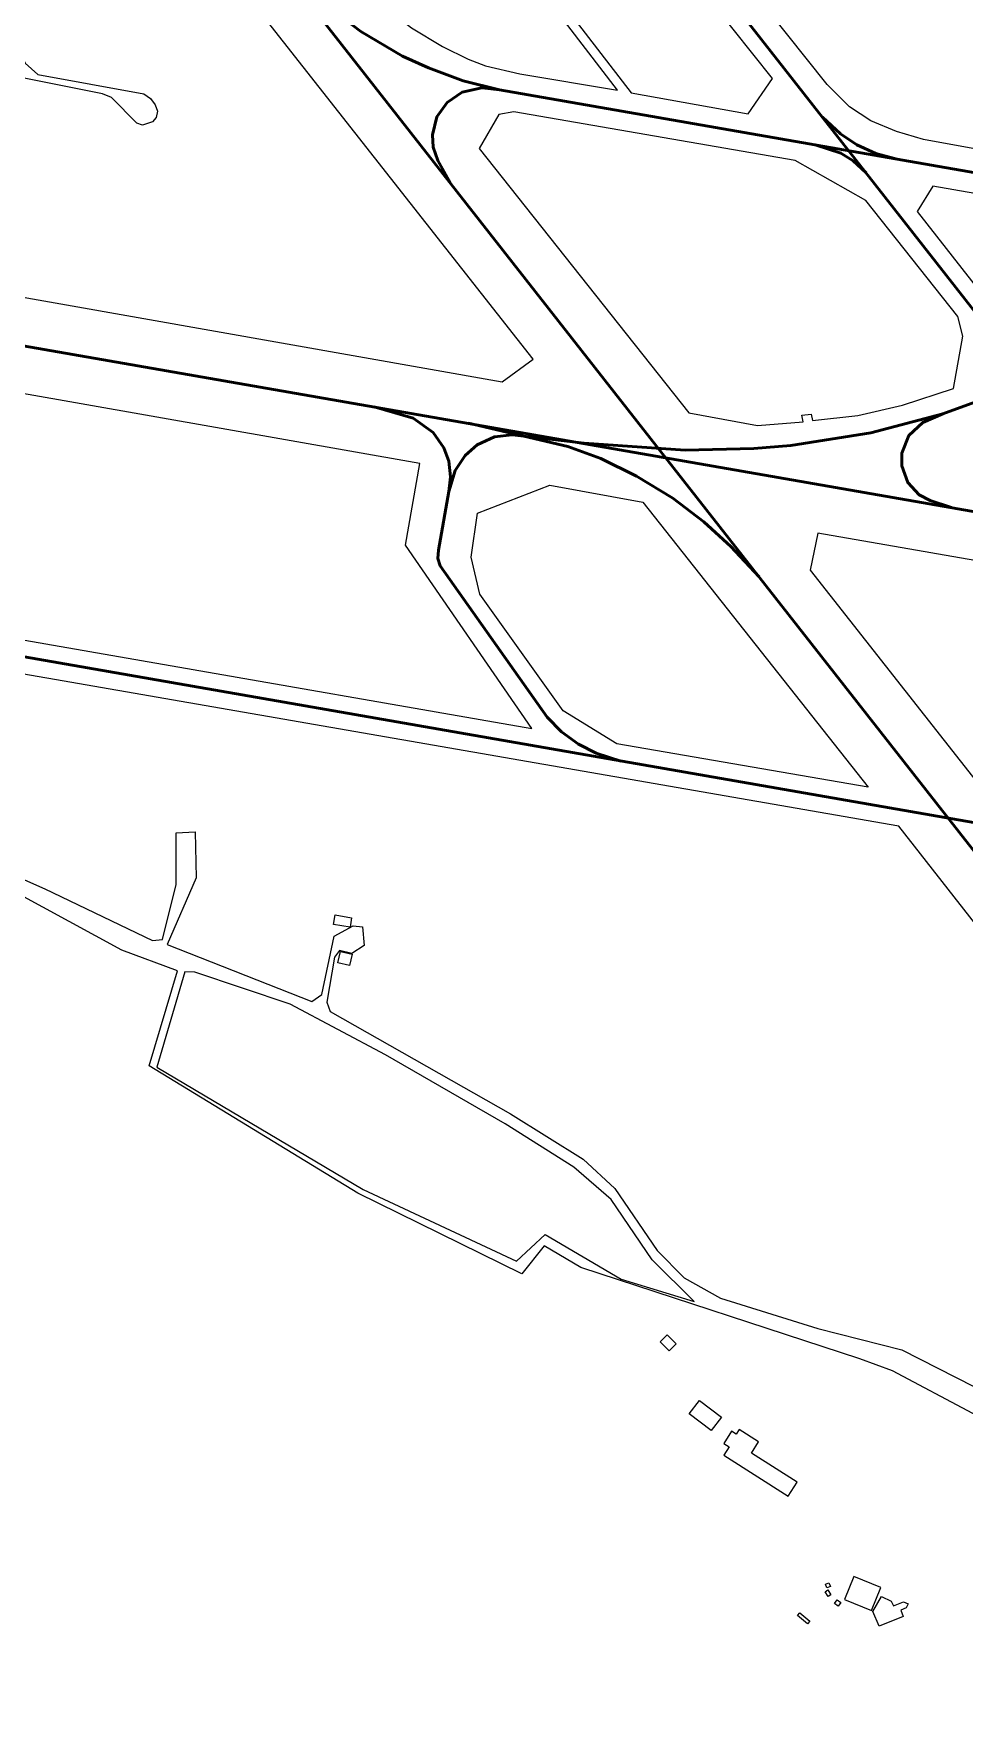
# Model space of a CAD drawing. Extents: x 0 to 3335, y -2153 to 0.
# Drawn here: x 806 to 1221, y -1981 to -1229 of the extents above; entities that cross this region are included whole.
import ezdxf

# ---------------------------------------------------------------- set-up
doc = ezdxf.new("R2010")
doc.units = 0
for name, color, linetype, lineweight in [('Building', 7, 'Continuous', 25), ('Grass', 3, 'Continuous', 25), ('Runway', 2, 'Continuous', 50), ('Taxiway', 2, 'Continuous', 50), ('Unclassified', 1, 'Continuous', 25)]:
    doc.layers.add(name, color=color, linetype=linetype, lineweight=lineweight)

msp = doc.modelspace()

# ---------------------------------------------------------------- linework, layer by layer
at = {"layer": 'Building'}
for points in [[(948.09, -1623.4), (947.36, -1627.66), (939.98, -1626.4), (940.7, -1622.15), (948.09, -1623.4)], [(948.26, -1639.61), (947.15, -1644.74), (941.96, -1643.61), (943.08, -1638.5), (948.26, -1639.61)], [(1088.79, -1809.52), (1085.68, -1812.59), (1089.59, -1816.56), (1092.71, -1813.5), (1088.79, -1809.52)], [(1103.2, -1838.7), (1112.98, -1846.19), (1108.39, -1852.2), (1098.6, -1844.7), (1103.2, -1838.7)], [(1116.37, -1859.39), (1113.97, -1863.15), (1142.73, -1881.45), (1146.67, -1875.26), (1126.27, -1862.28), (1129.49, -1857.22), (1120.83, -1851.7), (1119.53, -1853.73), (1117.47, -1852.42), (1114, -1857.89), (1116.37, -1859.39)], [(1159.11, -1924.12), (1160.36, -1923.28), (1161.74, -1925.38), (1160.49, -1926.21), (1159.11, -1924.12)], [(1159.26, -1920.66), (1160.83, -1920.03), (1161.5, -1921.69), (1159.93, -1922.31), (1159.26, -1920.66)], [(1171.93, -1917.25), (1167.78, -1927.48), (1179.83, -1932.37), (1183.97, -1922.14), (1171.93, -1917.25)], [(1164.53, -1927.65), (1166.21, -1928.9), (1165.02, -1930.49), (1163.35, -1929.24), (1164.53, -1927.65)], [(1183.3, -1939.47), (1180.44, -1932.84), (1184.21, -1926.19), (1188.65, -1928.25), (1189.56, -1930.39), (1194.06, -1928.49), (1196.09, -1929.48), (1195.21, -1931.29), (1192.84, -1932.27), (1193.99, -1935.05), (1183.3, -1939.47)], [(1147.82, -1933.53), (1152.26, -1937.2), (1151.32, -1938.34), (1146.88, -1934.67), (1147.82, -1933.53)]]:
    msp.add_lwpolyline(points, close=True, dxfattribs=at)
at = {"layer": 'Grass'}
for points in [[(1319.86, -1294.01), (1317.3, -1295.53), (1311.56, -1296.11), (1202.95, -1276.24), (1190.99, -1272.74), (1179.48, -1268.02), (1169.95, -1261.73), (1160.09, -1251.81), (1133.14, -1218.05)], [(1098.43, -1398.22), (1128.94, -1403.81), (1149.3, -1402.23), (1148.79, -1399.19), (1152.99, -1398.76), (1153.49, -1401.7), (1173.65, -1399.4), (1193.61, -1394.81), (1216.37, -1387.38), (1220.51, -1363.98), (1218.31, -1355.24), (1177.36, -1303.53), (1145.75, -1285.73), (1020.43, -1263.93), (1013.63, -1265.21), (1004.94, -1280.32), (1098.43, -1398.22)], [(1207.1, -1297.14), (1200.2, -1308.47), (1252.93, -1375.82), (1308.46, -1355.23), (1323.03, -1336.63), (1322.04, -1323.73), (1311.05, -1318.32), (1279.55, -1309.72), (1207.1, -1297.14)], [(650.27, -1362.97), (620.1, -1376.22), (617.18, -1395.33), (621.31, -1411.65), (657.76, -1463.91), (680.28, -1478.3), (1028.48, -1539.01), (972.08, -1457.18), (978.55, -1420.82), (650.27, -1362.97)], [(1178.36, -1565.21), (1066.33, -1545.88), (1042.4, -1531.1), (1005.28, -1479.15), (1001.33, -1462.67), (1004.24, -1443.04), (1036.4, -1430.46), (1077.93, -1438.05), (1178.36, -1565.21)], [(1155.85, -1451.88), (1152.54, -1468.38), (1236.86, -1575.74), (1268.52, -1580.93), (1288.99, -1564.12), (1303.64, -1477.62), (1155.85, -1451.88)], [(873.8, -1647.6), (861.3, -1690.1), (953.3, -1744.6), (1021.59, -1776.68), (1034.29, -1764.75), (1068.3, -1784.6), (1100.8, -1794.6), (1082.1, -1776.09), (1063.75, -1749.11), (1047.09, -1734.63), (1016.56, -1715.36), (963.2, -1684.62), (920.64, -1662.04), (878.18, -1647.76), (873.8, -1647.6)]]:
    msp.add_lwpolyline(points, dxfattribs=at)
at = {"layer": 'Runway'}
for points in [[(1280.36, -1663.81), (401.89, -542.58)], [(2289.27, -1627.89), (214.43, -1265.84)]]:
    msp.add_lwpolyline(points, dxfattribs=at)
at = {"layer": 'Taxiway'}
for points in [[(437.44, -325.31), (437.89, -333.74), (439.71, -342.56), (443.42, -352.32), (448.81, -361.1), (1330.1, -1486.05)], [(906.97, -1187), (935.56, -1215.53), (952.12, -1228.11), (970.81, -1239.1), (982.32, -1244.32), (997.79, -1250.06), (1014.06, -1254.2), (2147.22, -1451.82), (2159.46, -1455.73), (2170.7, -1462.39), (2206.79, -1498.79), (2215.53, -1504.5), (2227.04, -1507.76), (2388.52, -1535.95), (2400.71, -1535.64), (2458.33, -1526.1)], [(1014.06, -1254.2), (1006.05, -1253.21), (997.37, -1255.17), (990.61, -1259.82), (986.02, -1266.2), (984.09, -1274.28), (984.38, -1279.72), (986.45, -1285.69), (992.17, -1295.73)], [(1157.96, -1266.35), (1166.03, -1273.82), (1173.33, -1278.62), (1181.73, -1282.52), (1190.65, -1284.94)], [(1671.91, -1659.56), (1664.49, -1657.61), (221.58, -1405.67), (215.39, -1402.93), (208.08, -1396.67), (204.54, -1391.26), (201.52, -1382.03), (201.6, -1374.76), (210.12, -1324.36), (212.7, -1310.99), (214.45, -1305.72), (218.65, -1297.64), (224.45, -1290.26), (231.06, -1284.6), (238.92, -1280), (247.44, -1276.97), (252.84, -1275.92), (264.16, -1275.8), (277.31, -1276.82)], [(1154.74, -1278.63), (1166.2, -1282.35), (1171.66, -1285.82), (1177.43, -1291.19)], [(1337.06, -1329.58), (1332.65, -1342.99), (1328.69, -1349.58), (1321.83, -1356.73), (1314.83, -1361.02), (1211.54, -1398.68), (1179.55, -1407.16), (1143.91, -1412.81), (1127.29, -1414.16), (1096.75, -1414.82), (1051.77, -1411.82)], [(991.41, -1433.32), (992.1, -1426.71), (991.45, -1419.85), (989.2, -1413.85), (984.36, -1406.96), (975.58, -1400.6), (958.11, -1395.5)], [(1000.17, -1402.83), (1044.48, -1413.28), (1059.19, -1418.62), (1075.06, -1426.4), (1091.33, -1436.3), (1105.15, -1446.84), (1117.06, -1457.83), (1129.68, -1471.36)], [(1211.54, -1398.68), (1202.63, -1402.58), (1196.4, -1408.37), (1193.39, -1416.23), (1193.27, -1421.86), (1195.94, -1429.3), (1201.09, -1434.79), (1205.95, -1437.3), (1215.54, -1440.37)], [(991.41, -1433.32), (994.24, -1423.87), (998.63, -1417.28), (1004.08, -1412.55), (1011.83, -1408.92), (1019.7, -1407.96), (1051.77, -1411.82)], [(1068.13, -1553.55), (1057.03, -1550.07), (1049.16, -1546.02), (1041.69, -1540.55), (1035.21, -1534.01), (987.53, -1466.39), (986.57, -1463.25), (986.82, -1459.46), (991.41, -1433.32)]]:
    msp.add_lwpolyline(points, dxfattribs=at)
at = {"layer": 'Unclassified'}
for points in [[(882.1, -1007.96), (1072.75, -1255.47), (1124.84, -1264.84), (1135.65, -1249.04), (1109.42, -1216.03), (1094.97, -1210.91), (1035.76, -1134.43), (1035.41, -1122.02), (948.06, -1010.42), (920.64, -999.76), (919.65, -1002.64), (914.93, -1001.75), (882.1, -1007.96)], [(1066.66, -1254.33), (878.18, -1008.7), (822.55, -1019.05), (815.11, -1038.33), (945.37, -1204.06), (948.15, -1203.32), (966.1, -1219.73), (974.84, -1226.42), (988.59, -1234.85), (1000, -1240.53), (1007.76, -1243.41), (1023.04, -1247.05), (1066.66, -1254.33)], [(792.69, -1250.32), (759.1, -1263.41), (754.94, -1263.94), (703.86, -1255.56), (701.78, -1257.28), (691.79, -1255.27), (693.04, -1248.84), (703.63, -1251.34), (661.34, -1232.11), (536.04, -1210.61), (548.4, -1230.29), (636.82, -1304.45), (649.03, -1306.08), (672.4, -1317.15), (691.24, -1323.72), (690.56, -1327.02), (1015.14, -1384.37), (1029.05, -1374.31), (760.29, -1032.42)], [(800.59, -1198.59), (799.93, -1229.38), (801.12, -1238.87), (802.58, -1242.19), (808.17, -1247.31), (855.52, -1255.92), (858.42, -1258.04), (860.55, -1260.84), (861.51, -1263.69), (860.94, -1266.5), (859.28, -1268.47), (854.86, -1269.87), (852.28, -1269.01), (841.08, -1257.5), (836.99, -1255.86), (802.05, -1248.96), (798.6, -1248.91), (792.69, -1250.32)], [(1367.09, -1945.86), (1469.36, -1841.76), (1471.22, -1837.32), (1471.35, -1835.05), (1465.39, -1808.4), (1461.62, -1802.76), (1454.39, -1801.75), (1445.08, -1808.88), (1442.91, -1806.15), (1448.95, -1801.3), (1415.53, -1798.46), (1419.8, -1629.6), (1410.3, -1620.99), (1305.64, -1602.87), (1297.4, -1652.44), (1308.72, -1666.62), (1277.8, -1690.04), (1277.23, -1691.59), (1191.97, -1582.51), (337.31, -1434.1)], [(765.31, -1590.1), (811.3, -1610.6), (859.31, -1633.6), (863.8, -1633.1), (869.81, -1608.6), (869.81, -1585.6), (878.31, -1585.1), (878.8, -1605.6), (865.82, -1635.42), (930.41, -1660.74), (934.78, -1657.66), (940.33, -1631.69), (948.7, -1627.11), (952.92, -1627.51), (953.61, -1635.84), (948.16, -1639.39), (942.72, -1637.99), (940.38, -1641.03), (937.08, -1661.05), (938.57, -1665.22), (1018.92, -1710.9), (1051.33, -1731.1), (1065.35, -1744.24), (1084.21, -1771.87), (1096.29, -1784.08), (1112.52, -1793.15), (1155.82, -1806.62), (1193.26, -1816.21), (1289.85, -1865.35)], [(1300.41, -1980.95), (1293.41, -1980.86), (1301.22, -1951.48), (1302.49, -1942.65), (1302.7, -1933.05), (1301.83, -1924.43), (1299.26, -1912.15), (1296.57, -1903.72), (1287.05, -1887.1), (1281.72, -1880.32), (1268.33, -1868.54), (1260.77, -1863.65), (1189.18, -1825.59), (1174.62, -1820.11), (1050.27, -1779.38), (1033.97, -1769.78), (1023.92, -1782.23), (950.84, -1746.27), (857.86, -1689.53), (870.41, -1647.15), (845.72, -1637.85), (798.69, -1612.26)]]:
    msp.add_lwpolyline(points, dxfattribs=at)

doc.saveas('drawing.dxf')
